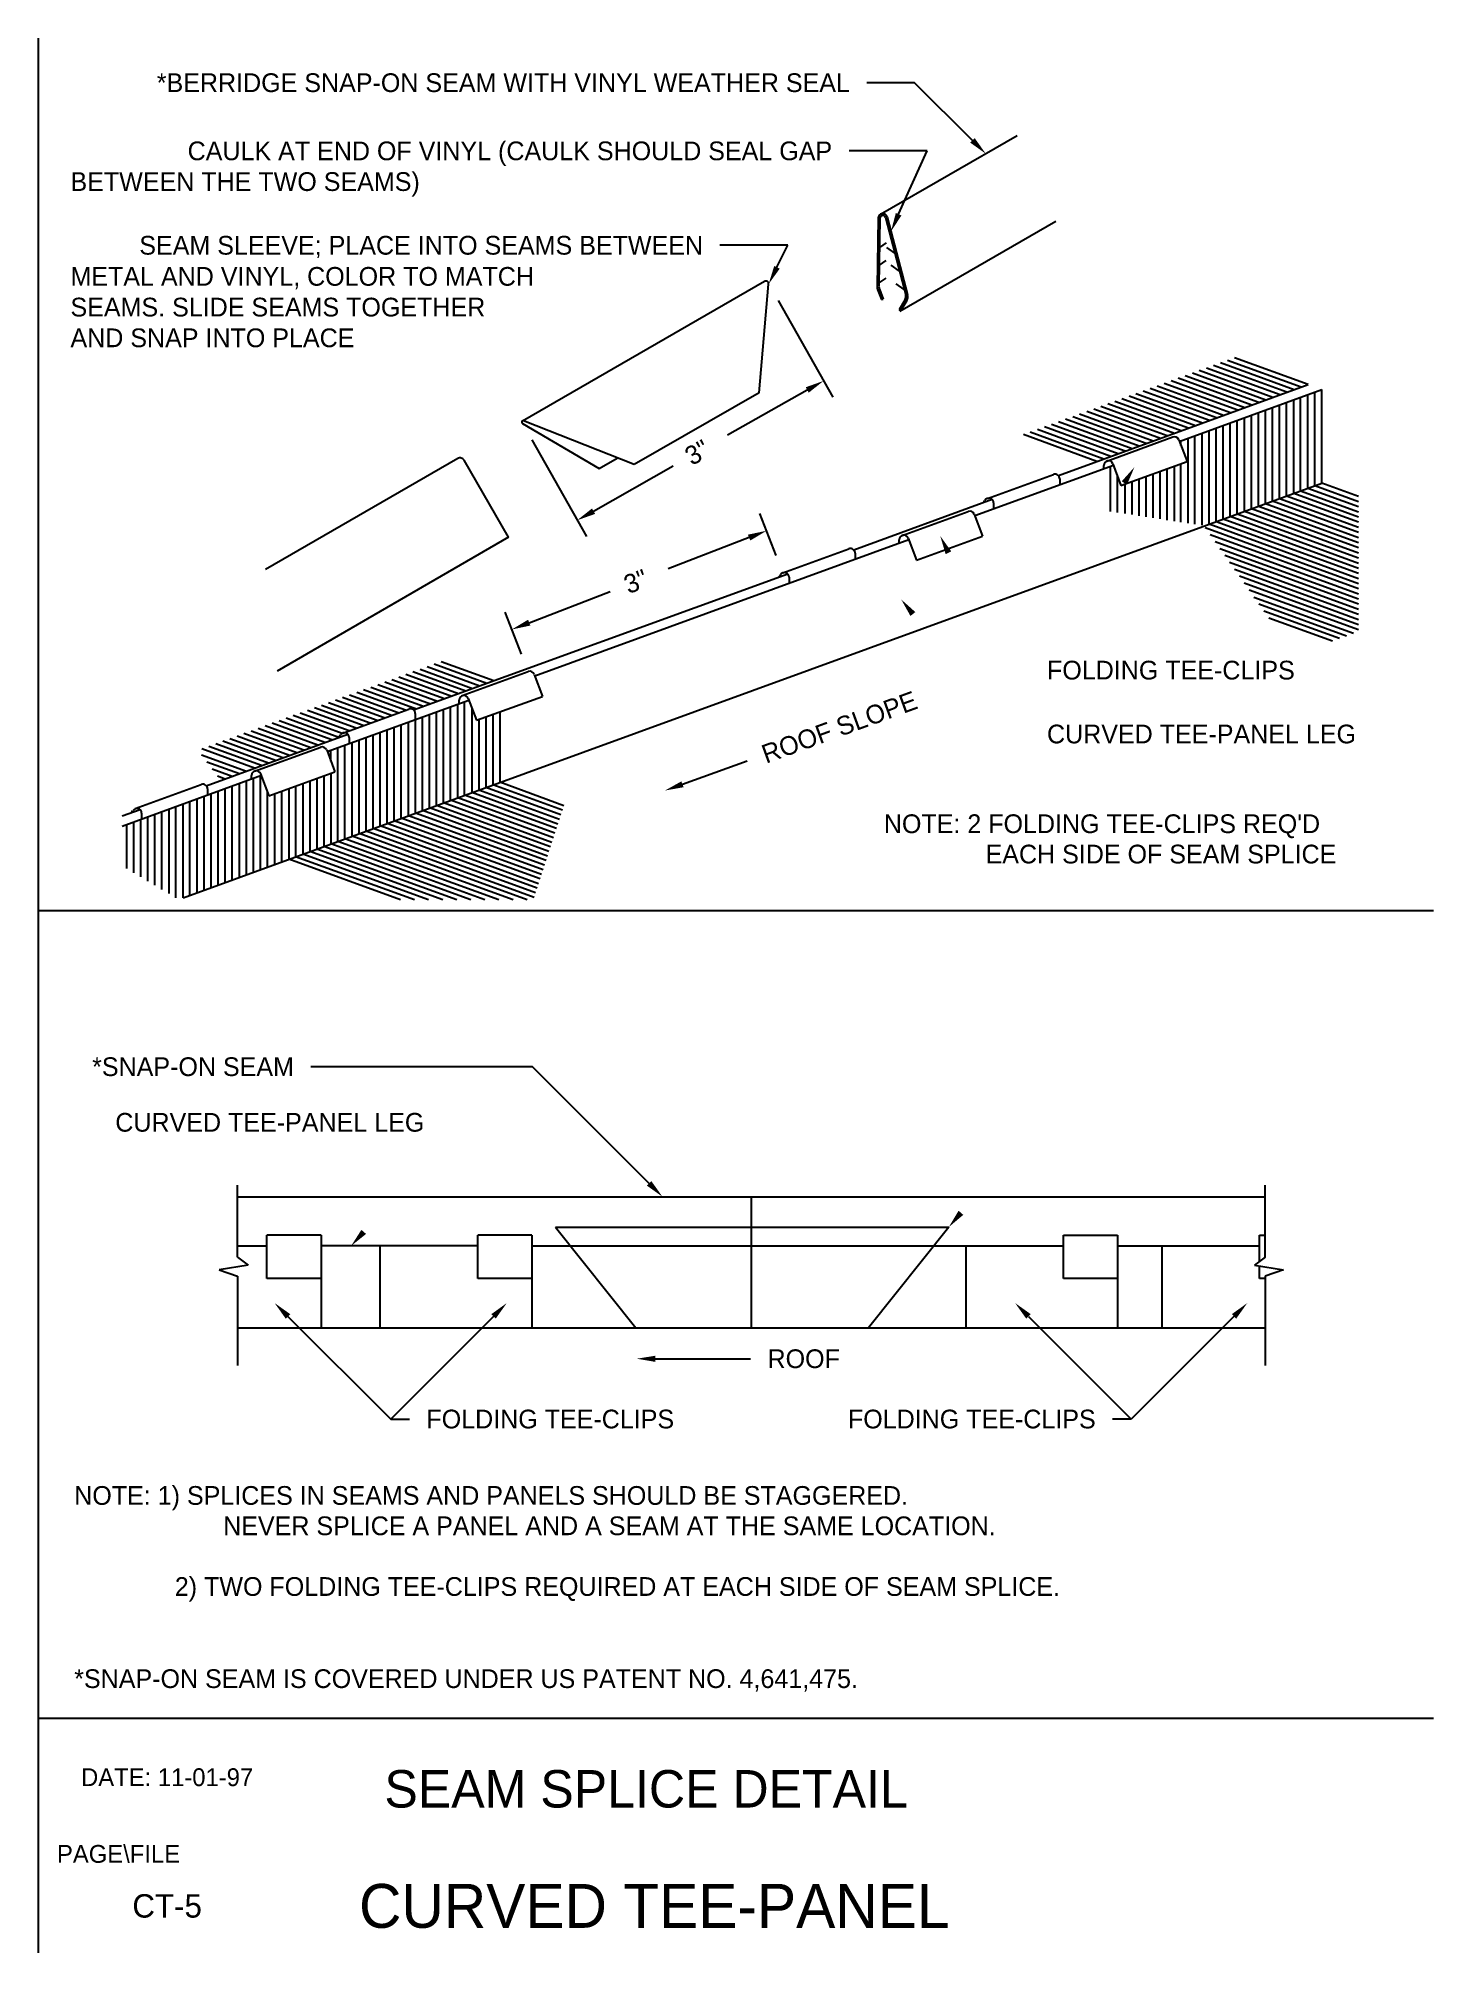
# Model space of a CAD drawing. Extents: x 0 to 7.5, y 0.1 to 10.3.
import ezdxf
from ezdxf.enums import TextEntityAlignment as Align

# ---------------------------------------------------------------- set-up
doc = ezdxf.new("R2010")
doc.units = 0
doc.header["$LTSCALE"] = 0.13333
doc.linetypes.add('HIDDENX2', pattern=[0])
for name, color, linetype in [('BORDER', 7, 'CONTINUOUS'), ('CMP-FLSH', 7, 'CONTINUOUS'), ('DIM-TXT', 7, 'CONTINUOUS'), ('STRCTR', 7, 'CONTINUOUS')]:
    doc.layers.add(name, color=color, linetype=linetype)

msp = doc.modelspace()

# ---------------------------------------------------------------- linework, layer by layer
at = {"layer": 'BORDER', "color": 0, "linetype": 'CONTINUOUS'}
for p, q in [((0.031, 10.345), (0.031, 0.125)), ((0.031, 5.689), (7.48, 5.689)), ((7.48, 1.375), (0.031, 1.375))]:
    msp.add_line(p, q, dxfattribs=at)
at = {"layer": 'CMP-FLSH', "color": 0, "linetype": 'CONTINUOUS'}
for p, q in [((4.527, 9.406), (5.257, 9.826)), ((4.514, 9.384), (4.509, 9.019)), ((4.524, 9.384), (4.519, 9.021)), ((4.554, 9.388), (4.662, 8.973)), ((4.563, 9.39), (4.671, 8.976)), ((4.631, 8.888), (5.463, 9.368)), ((4.523, 9.228), (4.559, 9.253)), ((4.603, 9.198), (4.561, 9.228)), ((4.522, 9.134), (4.558, 9.159)), ((4.629, 9.101), (4.584, 9.133)), ((3.908, 9.047), (2.616, 8.301)), ((3.879, 8.453), (3.93, 9.033)), ((4.512, 9.004), (4.533, 8.95)), ((4.52, 9.04), (4.557, 9.065)), ((4.522, 9.006), (4.542, 8.953)), ((4.654, 9.004), (4.611, 9.035)), ((4.533, 8.95), (4.542, 8.953)), ((4.659, 8.951), (4.627, 8.896)), ((4.627, 8.896), (4.635, 8.891)), ((4.667, 8.946), (4.635, 8.891)), ((6.697, 8.455), (6.305, 8.598)), ((6.735, 8.469), (6.342, 8.612)), ((6.772, 8.482), (6.38, 8.625)), ((6.81, 8.496), (6.417, 8.639)), ((5.477, 8.011), (6.81, 8.496)), ((6.396, 8.346), (6.004, 8.488)), ((6.434, 8.359), (6.041, 8.502)), ((6.472, 8.373), (6.079, 8.516)), ((6.509, 8.387), (6.117, 8.53)), ((6.547, 8.4), (6.154, 8.543)), ((6.584, 8.414), (6.192, 8.557)), ((6.622, 8.428), (6.229, 8.571)), ((6.66, 8.441), (6.267, 8.584)), ((3.879, 8.453), (3.213, 8.069)), ((6.133, 8.25), (5.741, 8.393)), ((6.171, 8.264), (5.778, 8.406)), ((6.208, 8.277), (5.816, 8.42)), ((6.246, 8.291), (5.854, 8.434)), ((6.284, 8.305), (5.891, 8.447)), ((6.321, 8.318), (5.929, 8.461)), ((6.359, 8.332), (5.966, 8.475)), ((6.121, 8.192), (6.883, 8.47)), ((6.657, 7.887), (6.657, 8.387)), ((6.695, 7.901), (6.695, 8.401)), ((6.733, 7.915), (6.733, 8.415)), ((6.77, 7.928), (6.77, 8.428)), ((6.808, 7.942), (6.808, 8.442)), ((6.845, 7.956), (6.845, 8.456)), ((6.883, 7.97), (6.883, 8.47)), ((2.616, 8.288), (3.025, 8.048)), ((3.213, 8.069), (2.622, 8.302)), ((5.833, 8.14), (5.44, 8.283)), ((5.87, 8.154), (5.478, 8.297)), ((5.908, 8.168), (5.515, 8.311)), ((5.945, 8.181), (5.553, 8.324)), ((5.983, 8.195), (5.59, 8.338)), ((6.021, 8.209), (5.628, 8.352)), ((6.058, 8.223), (5.666, 8.365)), ((6.096, 8.236), (5.703, 8.379)), ((6.394, 7.792), (6.394, 8.292)), ((6.432, 7.805), (6.432, 8.305)), ((6.47, 7.819), (6.47, 8.319)), ((6.507, 7.833), (6.507, 8.333)), ((6.545, 7.846), (6.545, 8.346)), ((6.582, 7.86), (6.582, 8.36)), ((6.62, 7.874), (6.62, 8.374)), ((5.682, 8.086), (5.29, 8.229)), ((5.72, 8.099), (5.327, 8.242)), ((5.757, 8.113), (5.365, 8.256)), ((5.795, 8.127), (5.403, 8.27)), ((5.735, 8.088), (6.088, 8.217)), ((6.12, 8.202), (6.164, 8.085)), ((6.131, 8.171), (6.131, 8.196)), ((6.169, 7.756), (6.169, 8.21)), ((6.206, 7.751), (6.206, 8.223)), ((6.244, 7.745), (6.244, 8.237)), ((6.282, 7.751), (6.282, 8.251)), ((6.319, 7.764), (6.319, 8.264)), ((6.357, 7.778), (6.357, 8.278)), ((2.27, 8.102), (1.245, 7.51)), ((2.542, 7.681), (2.304, 8.093)), ((3.025, 8.048), (3.121, 8.104)), ((5.811, 7.957), (6.164, 8.085)), ((5.771, 8.065), (5.031, 7.795)), ((5.098, 7.889), (5.45, 8.017)), ((5.484, 7.993), (5.484, 7.961)), ((5.719, 8.047), (5.719, 8.065)), ((5.755, 7.819), (5.755, 8.059)), ((5.767, 8.074), (5.811, 7.957)), ((5.793, 7.813), (5.793, 8.005)), ((5.868, 7.977), (5.868, 7.802)), ((5.906, 7.991), (5.906, 7.796)), ((5.943, 8.005), (5.943, 7.791)), ((5.981, 8.018), (5.981, 7.785)), ((6.018, 8.032), (6.018, 7.779)), ((6.056, 8.046), (6.056, 7.773)), ((6.094, 8.059), (6.094, 7.768)), ((6.131, 7.762), (6.131, 8.073)), ((0.804, 5.757), (6.883, 7.97)), ((5.124, 7.883), (4.385, 7.613)), ((5.077, 7.865), (5.085, 7.878)), ((5.831, 7.964), (5.831, 7.808)), ((7.079, 7.707), (6.62, 7.874)), ((7.079, 7.734), (6.657, 7.887)), ((7.079, 7.761), (6.695, 7.901)), ((7.079, 7.789), (6.733, 7.915)), ((7.079, 7.816), (6.77, 7.928)), ((7.079, 7.843), (6.808, 7.942)), ((7.079, 7.871), (6.845, 7.956)), ((7.079, 7.898), (6.883, 7.97)), ((4.643, 7.691), (4.996, 7.819)), ((5.028, 7.804), (5.072, 7.688)), ((5.131, 7.865), (5.131, 7.833)), ((7.079, 7.515), (6.357, 7.778)), ((7.079, 7.542), (6.394, 7.792)), ((7.079, 7.57), (6.432, 7.805)), ((7.079, 7.597), (6.47, 7.819)), ((7.079, 7.625), (6.507, 7.833)), ((7.079, 7.652), (6.545, 7.846)), ((7.079, 7.679), (6.582, 7.86)), ((2.542, 7.681), (1.306, 6.967)), ((4.679, 7.667), (2.682, 6.94)), ((4.627, 7.649), (4.627, 7.667)), ((4.675, 7.676), (4.719, 7.559)), ((4.719, 7.559), (5.072, 7.688)), ((7.079, 7.433), (6.26, 7.731)), ((7.079, 7.46), (6.282, 7.751)), ((7.079, 7.406), (6.287, 7.694)), ((7.079, 7.488), (6.319, 7.764)), ((4.006, 7.491), (4.358, 7.619)), ((4.392, 7.596), (4.392, 7.564)), ((7.079, 7.378), (6.313, 7.657)), ((7.079, 7.351), (6.339, 7.62)), ((7.079, 7.324), (6.365, 7.584)), ((4.032, 7.485), (2.035, 6.758)), ((3.985, 7.468), (3.993, 7.481)), ((4.039, 7.468), (4.039, 7.435)), ((7.079, 7.296), (6.391, 7.547)), ((7.079, 7.269), (6.417, 7.51)), ((7.079, 7.241), (6.443, 7.473)), ((7.079, 7.214), (6.469, 7.436)), ((7.079, 7.187), (6.495, 7.399)), ((6.521, 7.362), (7.052, 7.169)), ((6.547, 7.326), (7.015, 7.155)), ((6.573, 7.289), (6.977, 7.142)), ((6.6, 7.252), (6.94, 7.128)), ((2.313, 6.859), (2.031, 6.962)), ((2.35, 6.873), (2.069, 6.975)), ((2.388, 6.887), (2.107, 6.989)), ((2.426, 6.9), (2.144, 7.003)), ((2.463, 6.914), (2.182, 7.016)), ((2.294, 6.836), (2.646, 6.964)), ((1.991, 6.758), (1.731, 6.852)), ((2.05, 6.764), (1.768, 6.866)), ((2.087, 6.777), (1.806, 6.88)), ((2.125, 6.791), (1.844, 6.893)), ((2.162, 6.805), (1.881, 6.907)), ((2.2, 6.818), (1.919, 6.921)), ((2.238, 6.832), (1.956, 6.934)), ((2.275, 6.846), (1.994, 6.948)), ((2.678, 6.949), (2.723, 6.832)), ((1.728, 6.662), (1.468, 6.757)), ((1.765, 6.676), (1.505, 6.77)), ((1.803, 6.689), (1.543, 6.784)), ((1.574, 6.537), (2.329, 6.812)), ((1.84, 6.703), (1.58, 6.798)), ((1.878, 6.717), (1.618, 6.811)), ((1.916, 6.73), (1.656, 6.825)), ((1.657, 6.636), (2.009, 6.764)), ((1.953, 6.744), (1.693, 6.839)), ((2.157, 6.249), (2.157, 6.749)), ((2.195, 6.263), (2.195, 6.763)), ((2.232, 6.277), (2.232, 6.777)), ((2.27, 6.29), (2.27, 6.79)), ((2.278, 6.794), (2.278, 6.812)), ((2.307, 6.304), (2.307, 6.804)), ((2.326, 6.821), (2.37, 6.704)), ((2.345, 6.771), (2.345, 6.318)), ((2.37, 6.704), (2.723, 6.832)), ((2.495, 6.75), (2.495, 6.373)), ((1.448, 6.545), (1.167, 6.647)), ((1.486, 6.558), (1.205, 6.661)), ((1.523, 6.572), (1.242, 6.674)), ((1.561, 6.586), (1.28, 6.688)), ((1.599, 6.599), (1.317, 6.702)), ((1.636, 6.613), (1.355, 6.715)), ((1.653, 6.634), (1.392, 6.729)), ((1.69, 6.648), (1.43, 6.743)), ((1.894, 6.154), (1.894, 6.654)), ((1.931, 6.167), (1.931, 6.667)), ((1.969, 6.181), (1.969, 6.681)), ((2.007, 6.195), (2.007, 6.695)), ((2.043, 6.741), (2.043, 6.709)), ((2.044, 6.208), (2.044, 6.708)), ((2.082, 6.222), (2.082, 6.722)), ((2.119, 6.236), (2.119, 6.736)), ((2.383, 6.709), (2.383, 6.331)), ((2.42, 6.722), (2.42, 6.345)), ((2.458, 6.736), (2.458, 6.359)), ((1.185, 6.449), (0.904, 6.551)), ((0.928, 6.355), (1.683, 6.63)), ((1.223, 6.463), (0.941, 6.565)), ((1.26, 6.476), (0.979, 6.579)), ((1.298, 6.49), (1.017, 6.592)), ((1.336, 6.504), (1.054, 6.606)), ((1.373, 6.517), (1.092, 6.62)), ((1.411, 6.531), (1.129, 6.633)), ((1.186, 6.433), (1.539, 6.561)), ((1.571, 6.546), (1.615, 6.429)), ((1.593, 6.486), (1.593, 6.544)), ((1.631, 6.058), (1.631, 6.558)), ((1.636, 6.613), (1.644, 6.626)), ((1.668, 6.072), (1.668, 6.572)), ((1.69, 6.613), (1.69, 6.58)), ((1.706, 6.085), (1.706, 6.585)), ((1.744, 6.099), (1.744, 6.599)), ((1.781, 6.113), (1.781, 6.613)), ((1.819, 6.126), (1.819, 6.626)), ((1.856, 6.14), (1.856, 6.64)), ((0.902, 6.52), (1.142, 6.433)), ((0.931, 6.483), (1.105, 6.42)), ((0.959, 6.445), (1.067, 6.406)), ((1.222, 6.409), (0.479, 6.138)), ((0.549, 6.233), (0.901, 6.361)), ((0.935, 6.338), (0.935, 6.305)), ((0.987, 6.408), (1.029, 6.392)), ((1.029, 5.839), (1.029, 6.339)), ((1.067, 5.853), (1.067, 6.353)), ((1.105, 5.866), (1.105, 6.366)), ((1.142, 5.88), (1.142, 6.38)), ((1.17, 6.391), (1.17, 6.409)), ((1.18, 5.894), (1.18, 6.394)), ((1.217, 5.907), (1.217, 6.407)), ((1.218, 6.418), (1.262, 6.301)), ((1.262, 6.301), (1.615, 6.429)), ((1.368, 6.339), (1.368, 5.962)), ((1.405, 6.353), (1.405, 5.976)), ((1.443, 6.367), (1.443, 5.989)), ((1.48, 6.38), (1.48, 6.003)), ((1.518, 6.394), (1.518, 6.017)), ((1.556, 6.408), (1.556, 6.031)), ((1.593, 6.421), (1.593, 6.044)), ((2.821, 6.199), (2.42, 6.345)), ((2.829, 6.224), (2.458, 6.359)), ((2.837, 6.248), (2.495, 6.373)), ((0.766, 5.757), (0.766, 6.243)), ((0.804, 5.757), (0.804, 6.257)), ((0.841, 5.771), (0.841, 6.271)), ((0.879, 5.784), (0.879, 6.284)), ((0.917, 5.798), (0.917, 6.298)), ((0.954, 5.812), (0.954, 6.312)), ((0.992, 5.825), (0.992, 6.325)), ((1.255, 5.921), (1.255, 6.321)), ((1.292, 6.312), (1.292, 5.935)), ((1.33, 6.326), (1.33, 5.948)), ((2.757, 6.003), (2.119, 6.236)), ((2.765, 6.028), (2.157, 6.249)), ((2.773, 6.052), (2.195, 6.263)), ((2.781, 6.077), (2.232, 6.277)), ((2.789, 6.101), (2.27, 6.29)), ((2.797, 6.126), (2.307, 6.304)), ((2.805, 6.15), (2.345, 6.318)), ((2.813, 6.175), (2.383, 6.331)), ((0.575, 6.227), (0.479, 6.192)), ((0.503, 5.913), (0.503, 6.147)), ((0.528, 6.21), (0.536, 6.223)), ((0.541, 5.89), (0.541, 6.161)), ((0.578, 5.868), (0.578, 6.175)), ((0.583, 6.209), (0.583, 6.177)), ((0.616, 5.846), (0.616, 6.188)), ((0.653, 5.824), (0.653, 6.202)), ((0.691, 5.801), (0.691, 6.216)), ((0.729, 5.779), (0.729, 6.23)), ((2.702, 5.832), (1.856, 6.14)), ((2.71, 5.857), (1.894, 6.154)), ((2.718, 5.881), (1.931, 6.167)), ((2.726, 5.906), (1.969, 6.181)), ((2.734, 5.93), (2.007, 6.195)), ((2.742, 5.955), (2.044, 6.208)), ((2.75, 5.979), (2.082, 6.222)), ((2.34, 5.745), (1.556, 6.031)), ((2.415, 5.745), (1.593, 6.044)), ((2.49, 5.745), (1.631, 6.058)), ((2.566, 5.745), (1.668, 6.072)), ((2.641, 5.745), (1.706, 6.085)), ((2.678, 5.759), (1.744, 6.099)), ((2.686, 5.783), (1.781, 6.113)), ((2.694, 5.808), (1.819, 6.126)), ((1.964, 5.745), (1.368, 5.962)), ((2.039, 5.745), (1.405, 5.976)), ((2.115, 5.745), (1.443, 5.989)), ((2.19, 5.745), (1.48, 6.003)), ((2.265, 5.745), (1.518, 6.017)), ((1.094, 4.161), (6.581, 4.161)), ((3.837, 4.161), (3.837, 3.461)), ((1.094, 3.461), (6.581, 3.461))]:
    msp.add_line(p, q, dxfattribs=at)
at = {"layer": 'CMP-FLSH', "color": 0, "linetype": 'HIDDENX2'}
for p, q in [((2.792, 3.999), (4.892, 3.999)), ((2.792, 3.999), (3.221, 3.461)), ((4.892, 3.999), (4.463, 3.461)), ((1.094, 3.899), (1.252, 3.899)), ((1.541, 3.956), (1.252, 3.956)), ((1.252, 3.724), (1.252, 3.956)), ((1.541, 3.956), (1.541, 3.899)), ((1.541, 3.899), (1.541, 3.461)), ((1.855, 3.899), (1.541, 3.899)), ((1.855, 3.899), (1.855, 3.461)), ((2.377, 3.899), (1.855, 3.899)), ((2.666, 3.956), (2.377, 3.956)), ((2.377, 3.724), (2.377, 3.956)), ((2.666, 3.956), (2.666, 3.461)), ((2.666, 3.899), (5.504, 3.899)), ((4.982, 3.899), (4.982, 3.461)), ((5.504, 3.956), (5.793, 3.956)), ((5.504, 3.724), (5.504, 3.956)), ((5.793, 3.956), (5.793, 3.461)), ((5.793, 3.899), (6.551, 3.899)), ((6.029, 3.899), (6.029, 3.461)), ((6.551, 3.816), (6.551, 3.956)), ((6.551, 3.956), (6.581, 3.956)), ((6.551, 3.724), (6.551, 3.791)), ((1.541, 3.724), (1.252, 3.724)), ((2.666, 3.724), (2.377, 3.724)), ((5.793, 3.724), (5.504, 3.724)), ((6.581, 3.724), (6.551, 3.724))]:
    msp.add_line(p, q, dxfattribs=at)
at = {"layer": 'CMP-FLSH', "color": 0, "linetype": 'CONTINUOUS'}
for centre, radius, start, end in [((4.539, 9.384), 0.025, 14.6274, 179.2484), ((4.539, 9.384), 0.015, 14.6227, 179.2553), ((3.915, 9.034), 0.015, 354.9037, 119.9977), ((4.549, 9.018), 0.04, 179.2392, 201.2373), ((4.559, 9.02), 0.04, 179.2392, 201.2373), ((4.633, 8.966), 0.03, 329.7449, 14.6306), ((4.633, 8.966), 0.04, 329.755, 14.6348), ((2.619, 8.295), 0.0075, 68.6181, 239.5754), ((6.096, 8.193), 0.025, 20.7215, 110.1744), ((2.283, 8.08), 0.025, 29.9963, 120.0028), ((5.744, 8.065), 0.025, 20.72, 180.0012), ((5.459, 7.993), 0.025, 359.998, 110.0004), ((5.106, 7.865), 0.025, 0.003, 147.915), ((5.004, 7.796), 0.025, 20.7247, 110.1699), ((4.652, 7.667), 0.025, 20.72, 180.0012), ((4.367, 7.596), 0.025, 359.9991, 110.0004), ((4.014, 7.468), 0.025, 0.003, 147.915), ((2.655, 6.941), 0.025, 20.7253, 110.1681), ((2.018, 6.741), 0.025, 359.9954, 110.0053), ((2.303, 6.812), 0.025, 20.7213, 180.001), ((1.547, 6.537), 0.025, 20.7253, 110.1681), ((1.665, 6.613), 0.025, 0.0044, 147.9136), ((0.91, 6.338), 0.025, 359.9954, 110.0053), ((1.195, 6.409), 0.025, 20.7213, 180.001), ((0.558, 6.209), 0.025, 0.0044, 147.9136)]:
    msp.add_arc(centre, radius, start, end, dxfattribs=at)
at = {"layer": 'DIM-TXT', "color": 0, "linetype": 'CONTINUOUS'}
for p, q in [((4.709, 10.108), (4.454, 10.108)), ((5.018, 9.8), (4.709, 10.108)), ((4.777, 9.744), (4.359, 9.744)), ((4.624, 9.406), (4.777, 9.744)), ((4.032, 9.24), (3.67, 9.24)), ((3.974, 9.123), (4.032, 9.24)), ((3.98, 8.946), (4.272, 8.429)), ((4.136, 8.467), (3.711, 8.226)), ((2.665, 8.201), (2.958, 7.685)), ((2.995, 7.821), (3.421, 8.062)), ((3.97, 7.584), (3.883, 7.809)), ((3.826, 7.68), (3.394, 7.513)), ((2.652, 7.225), (3.084, 7.392)), ((2.61, 7.057), (2.523, 7.282)), ((3.47, 6.363), (3.815, 6.488)), ((2.669, 4.855), (1.486, 4.855)), ((3.292, 4.232), (2.669, 4.855)), ((1.364, 3.522), (1.913, 2.974)), ((2.462, 3.522), (1.913, 2.974)), ((5.317, 3.522), (5.866, 2.974)), ((6.414, 3.522), (5.866, 2.974)), ((3.326, 3.296), (3.834, 3.296)), ((1.913, 2.974), (2.013, 2.974)), ((5.866, 2.974), (5.766, 2.974))]:
    msp.add_line(p, q, dxfattribs=at)
for points in [[(5.03, 9.812), (5.006, 9.788), (5.089, 9.729)], [(4.639, 9.399), (4.609, 9.412), (4.583, 9.314)], [(3.989, 9.115), (3.96, 9.13), (3.93, 9.033)], [(4.128, 8.482), (4.144, 8.453), (4.223, 8.516)], [(2.987, 7.835), (3.004, 7.806), (2.908, 7.772)], [(3.819, 7.695), (3.832, 7.664), (3.919, 7.716)], [(2.646, 7.241), (2.658, 7.21), (2.559, 7.189)], [(3.476, 6.347), (3.464, 6.378), (3.376, 6.329)], [(3.304, 4.244), (3.28, 4.22), (3.363, 4.161)], [(1.352, 3.51), (1.376, 3.534), (1.293, 3.593)], [(2.473, 3.51), (2.45, 3.534), (2.532, 3.593)], [(5.329, 3.534), (5.305, 3.51), (5.246, 3.593)], [(6.403, 3.534), (6.426, 3.51), (6.485, 3.593)], [(3.326, 3.279), (3.326, 3.312), (3.226, 3.296)]]:
    msp.add_solid(points, dxfattribs=at)
at = {"layer": 'DIM-TXT', "color": 0, "linetype": 'CONTINUOUS', "extrusion": (0, 0, -1)}
for points in [[(-5.815, 7.98), (-5.883, 8.056), (-5.843, 7.962)], [(-4.875, 7.591), (-4.846, 7.688), (-4.905, 7.606)], [(-4.687, 7.261), (-4.638, 7.349), (-4.713, 7.282)], [(-4.969, 4.064), (-4.892, 3.999), (-4.944, 4.086)], [(-1.781, 3.962), (-1.702, 3.899), (-1.756, 3.984)]]:
    msp.add_solid(points, dxfattribs=at)
at = {"layer": 'STRCTR', "color": 0, "linetype": 'CONTINUOUS'}
for p, q in [((1.094, 3.838), (1.094, 4.223)), ((6.581, 3.838), (6.581, 4.223)), ((1.151, 3.796), (0.996, 3.771)), ((1.094, 3.838), (1.151, 3.796)), ((6.581, 3.838), (6.523, 3.796)), ((6.523, 3.796), (6.678, 3.771)), ((0.996, 3.771), (1.094, 3.737)), ((1.094, 3.737), (1.094, 3.259)), ((6.678, 3.771), (6.581, 3.737)), ((6.581, 3.737), (6.581, 3.259))]:
    msp.add_line(p, q, dxfattribs=at)

# ---------------------------------------------------------------- texts
at = {"layer": 'BORDER', "color": 0, "linetype": 'CONTINUOUS'}
for s, height, p in [('DATE: 11-01-97', 0.0951, (0.719, 1.062)), ('SEAM SPLICE DETAIL', 0.2, (3.276, 1)), ('CT-5', 0.125, (0.719, 0.375)), (' CURVED TEE-PANEL', 0.23438, (3.276, 0.375))]:
    msp.add_text(s, height=height, dxfattribs=at).set_placement(p, align=Align.MIDDLE)
msp.add_text('PAGE\\FILE', height=0.0951, dxfattribs=at).set_placement((0.131, 0.605))
at = {"layer": 'DIM-TXT', "color": 0, "linetype": 'CONTINUOUS'}
for s, p in [('*BERRIDGE SNAP-ON SEAM WITH VINYL WEATHER SEAL', (4.364, 10.108)), ('CAULK AT END OF VINYL (CAULK SHOULD SEAL GAP', (4.269, 9.744)), ('SEAM SLEEVE; PLACE INTO SEAMS BETWEEN', (3.58, 9.24)), ('*SNAP-ON SEAM', (1.396, 4.855)), ('CURVED TEE-PANEL LEG', (2.092, 4.558)), ('FOLDING TEE-CLIPS', (5.676, 2.974))]:
    msp.add_text(s, height=0.1, dxfattribs=at).set_placement(p, align=Align.MIDDLE_RIGHT)
for s, p in [('BETWEEN THE TWO SEAMS)', (0.203, 9.53)), ('METAL AND VINYL, COLOR TO MATCH', (0.203, 9.024)), ('SEAMS. SLIDE SEAMS TOGETHER', (0.203, 8.86)), ('AND SNAP INTO PLACE', (0.203, 8.696)), ("NOTE: 2 FOLDING TEE-CLIPS REQ'D", (4.545, 6.102)), ('EACH SIDE OF SEAM SPLICE', (5.088, 5.94)), ('NOTE: 1) SPLICES IN SEAMS AND PANELS SHOULD BE STAGGERED.', (0.223, 2.516)), ('NEVER SPLICE A PANEL AND A SEAM AT THE SAME LOCATION.', (1.018, 2.354)), ('2) TWO FOLDING TEE-CLIPS REQUIRED AT EACH SIDE OF SEAM SPLICE.', (0.76, 2.03)), ('*SNAP-ON SEAM IS COVERED UNDER US PATENT NO. 4,641,475.', (0.223, 1.538))]:
    msp.add_text(s, height=0.1, dxfattribs=at).set_placement(p)
for rotation, p in [(29.5293, (3.52, 8.061)), (21.1895, (3.182, 7.377))]:
    msp.add_text('3"', height=0.1, rotation=rotation, dxfattribs=at).set_placement(p)
for s, rotation, p in [('FOLDING TEE-CLIPS', 360, (5.416, 6.972)), ('ROOF SLOPE', 20, (3.899, 6.519))]:
    msp.add_text(s, height=0.1, rotation=rotation, dxfattribs=at).set_placement(p, align=Align.MIDDLE_LEFT)
for s, p in [('CURVED TEE-PANEL LEG', (5.416, 6.631)), ('ROOF', (3.924, 3.296)), ('FOLDING TEE-CLIPS', (2.103, 2.974))]:
    msp.add_text(s, height=0.1, dxfattribs=at).set_placement(p, align=Align.MIDDLE_LEFT)

doc.saveas('drawing.dxf')
